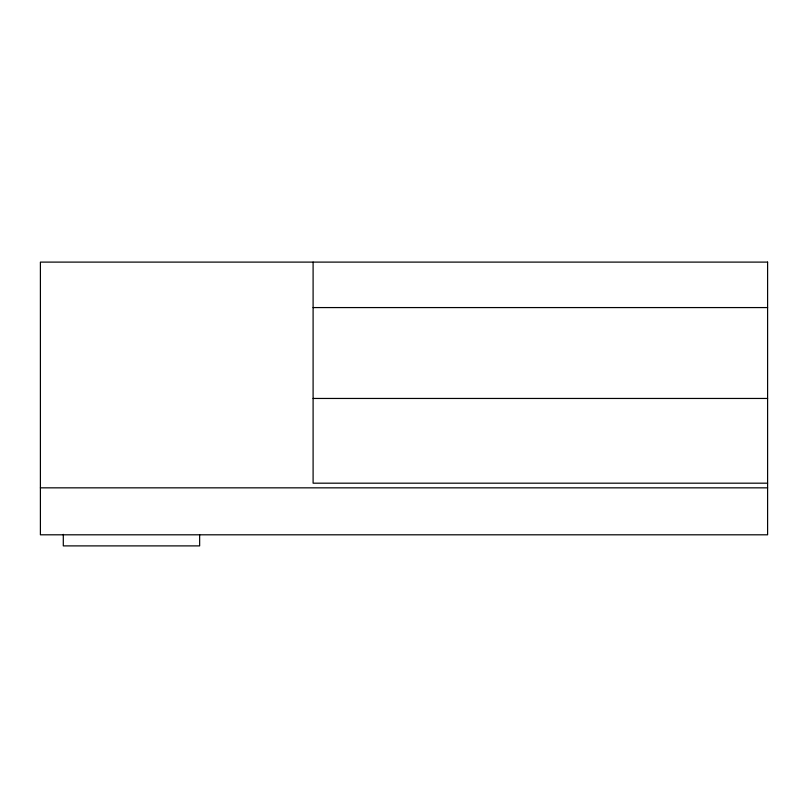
<?xml version="1.0" encoding="UTF-8"?>
<svg xmlns="http://www.w3.org/2000/svg" width="808" height="808" viewBox="0 0 808 808"><rect width="100%" height="100%" fill="white"/><g stroke="black" fill="none" stroke-linecap="round" stroke-linejoin="round"><path stroke-width="1.21" d="M313.1 307.575L767.6 307.575M313.1 398.455L767.6 398.455M767.6 483.184L313.1 483.184L313.1 262.105M40.4 487.84L767.6 487.84M199.647 534.795L199.647 545.895L63.297 545.895L63.297 534.371M767.6 262.105L40.4 262.105L40.4 534.805L767.6 534.805L767.6 262.105"/></g></svg>
